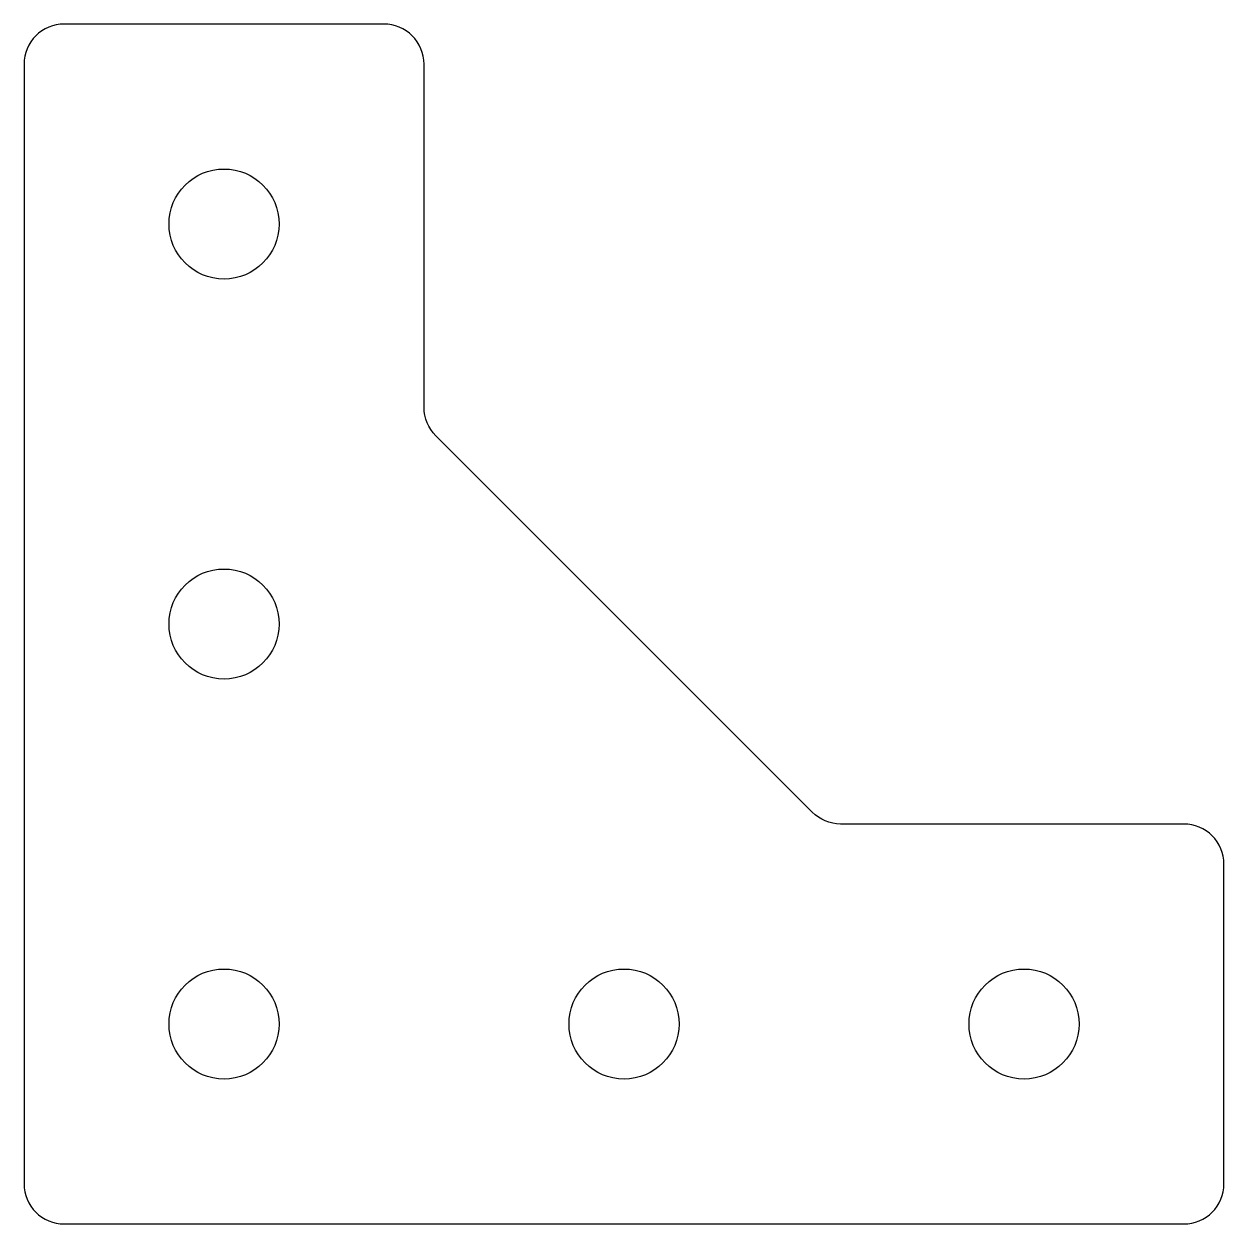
# Model space of a CAD drawing. Header units: millimetres. Extents: x -10 to 50, y -10 to 50.
import ezdxf

# ---------------------------------------------------------------- set-up
doc = ezdxf.new("R2010")
doc.units = ezdxf.units.MM

msp = doc.modelspace()

# ---------------------------------------------------------------- linework, layer by layer
msp.add_lwpolyline([(48, -10, 0.414214), (50, -8), (50, 8, 0.414214), (48, 10), (30.828, 10, -0.198912), (29.414, 10.586), (10.586, 29.414, -0.198912), (10, 30.828), (10, 48, 0.414214), (8, 50), (-8, 50, 0.414214), (-10, 48), (-10, -8, 0.414214), (-8, -10)], format="xyb", close=True)
for centre in [(0, 40), (0, 20), (0, 0), (20, 0), (40, 0)]:
    msp.add_circle(centre, 2.75)

doc.saveas('drawing.dxf')
